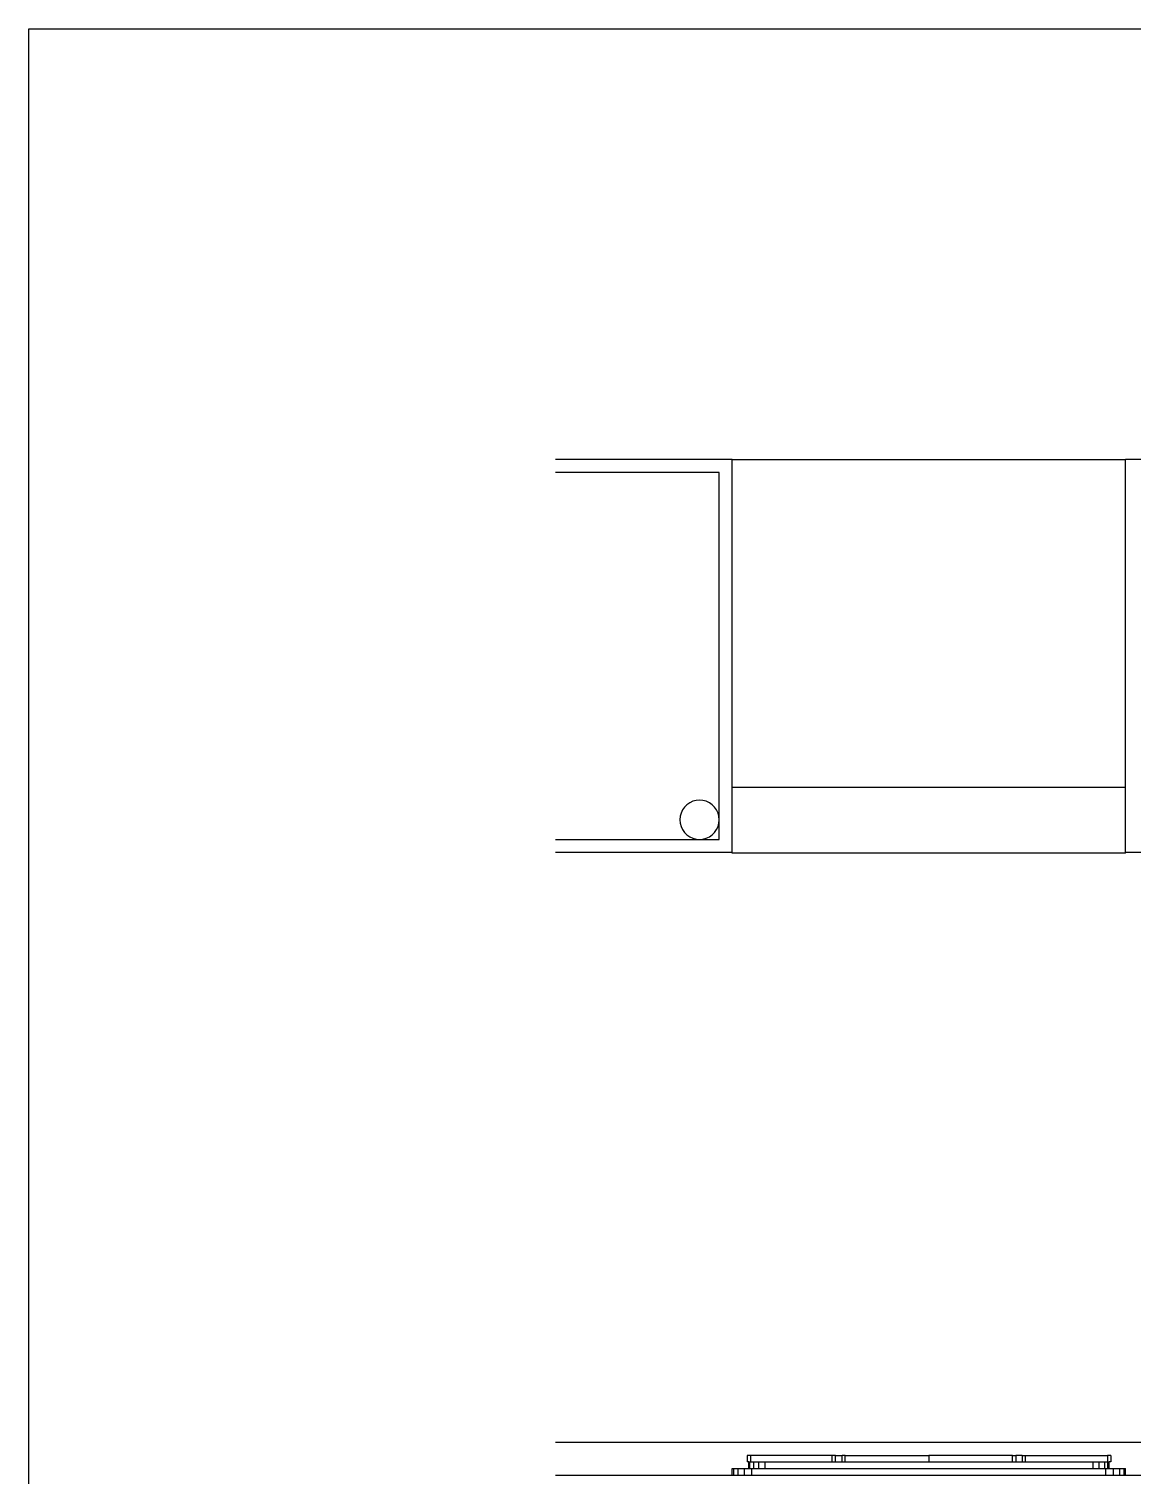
# Model space of a CAD drawing. Header units: millimetres. Extents: x 3103 to 179340, y -10977 to 70536.
# Drawn here: x 106492 to 108175, y 25133 to 27340 of the extents above; entities that cross this region are included whole.
import ezdxf

# ---------------------------------------------------------------- set-up
doc = ezdxf.new("R2010")
doc.units = ezdxf.units.MM
doc.header["$LTSCALE"] = 0.5
doc.set_wipeout_variables(frame=1)
doc.layers.add('MEBEL', color=1, linetype='Continuous')

msp = doc.modelspace()

# ---------------------------------------------------------------- wipeouts: each hides what was drawn before it
for points in [[(107565.3, 26082.4), (108165.3, 26082.4), (108165.3, 26182.4), (107565.3, 26182.4)], [(107520.5, 26103.8), (107515.3, 26103.4), (107545.3, 26103.4), (107545.3, 26133.4), (107544.9, 26128.2), (107543.5, 26123.1), (107541.3, 26118.4), (107538.3, 26114.1), (107534.6, 26110.4), (107530.3, 26107.4), (107525.6, 26105.2)], [(109387.8, 25183.4), (107295.3, 25183.4), (107295.3, 25133.4), (107565.3, 25133.4), (107565.3, 25143.4), (107590.3, 25143.4), (107590.3, 25153.4), (107587.7, 25153.4), (107587.7, 25163.4), (108142.9, 25163.4), (108142.9, 25153.4), (108140.3, 25153.4), (108140.3, 25143.4), (108165.3, 25143.4), (108165.3, 25133.4), (109385.3, 25133.4)]]:
    msp.add_wipeout(points).dxf.layer = 'MEBEL'

# ---------------------------------------------------------------- next in the draw order: linework, layer by layer
at = {"layer": 'MEBEL'}
for p, q in [((108615.3, 26083.4), (108165.3, 26083.4)), ((107295.3, 25183.4), (109387.8, 25183.4))]:
    msp.add_line(p, q, dxfattribs=at)

# ---------------------------------------------------------------- next in the draw order: wipeouts: each hides what was drawn before it
for points in [[(107295.3, 26103.4), (107515.3, 26103.4), (107510.1, 26103.8), (107505.1, 26105.2), (107500.3, 26107.4), (107496, 26110.4), (107492.3, 26114.1), (107489.3, 26118.4), (107487.1, 26123.1), (107485.8, 26128.2), (107485.3, 26133.4), (107485.8, 26138.6), (107487.1, 26143.6), (107489.3, 26148.4), (107492.3, 26152.6), (107496, 26156.3), (107500.3, 26159.3), (107505.1, 26161.6), (107510.1, 26162.9), (107515.3, 26163.4), (107520.5, 26162.9), (107525.6, 26161.6), (107530.3, 26159.3), (107534.6, 26156.3), (107538.3, 26152.6), (107541.3, 26148.4), (107543.5, 26143.6), (107544.9, 26138.6), (107545.3, 26133.4), (107545.3, 26663.4), (107295.3, 26663.4)], [(107732.8, 25153.4), (107737.7, 25153.4), (107737.7, 25163.4), (107732.8, 25163.4)], [(108007.8, 25163.4), (108007.8, 25153.4), (108012.7, 25153.4), (108012.7, 25163.4)], [(107565.3, 25133.4), (107567.6, 25133.4), (107567.6, 25143.4), (107565.3, 25143.4)], [(108163, 25133.4), (108165.3, 25133.4), (108165.3, 25143.4), (108163, 25143.4)]]:
    msp.add_wipeout(points).dxf.layer = 'MEBEL'

# ---------------------------------------------------------------- next in the draw order: wipeouts: each hides what was drawn before it
for points in [[(107545.3, 26103.4), (107295.3, 26103.4), (107295.3, 26083.4), (107565.3, 26083.4), (107565.3, 26683.4), (107295.3, 26683.4), (107295.3, 26663.4), (107545.3, 26663.4)], [(107717.9, 25163.4), (107717.9, 25153.4), (107722.8, 25153.4), (107722.8, 25163.4)], [(107992.9, 25153.4), (107997.8, 25153.4), (107997.8, 25163.4), (107992.9, 25163.4)], [(108137.7, 25153.4), (108137.7, 25163.4), (108012.7, 25163.4), (108012.7, 25153.4)], [(107567.6, 25133.4), (107574.1, 25133.4), (107574.1, 25143.4), (107567.6, 25143.4)], [(108156.5, 25133.4), (108163, 25133.4), (108163, 25143.4), (108156.5, 25143.4)]]:
    msp.add_wipeout(points).dxf.layer = 'MEBEL'

# ---------------------------------------------------------------- next in the draw order: linework, layer by layer
for p, q in [((107545.3, 26663.4), (107295.3, 26663.4)), ((107565.3, 26083.4), (107295.3, 26083.4)), ((108165.3, 26082.4), (107565.3, 26082.4))]:
    msp.add_line(p, q, dxfattribs=at)

# ---------------------------------------------------------------- next in the draw order: wipeouts: each hides what was drawn before it
for points in [[(108165.3, 26182.4), (108165.3, 26682.4), (107565.3, 26682.4), (107565.3, 26182.4)], [(107485.8, 26138.6), (107485.3, 26133.4), (107485.8, 26128.2), (107487.1, 26123.1), (107489.3, 26118.4), (107492.3, 26114.1), (107496, 26110.4), (107500.3, 26107.4), (107505.1, 26105.2), (107510.1, 26103.8), (107515.3, 26103.4), (107520.5, 26103.8), (107525.6, 26105.2), (107530.3, 26107.4), (107534.6, 26110.4), (107538.3, 26114.1), (107541.3, 26118.4), (107543.5, 26123.1), (107544.9, 26128.2), (107545.3, 26133.4), (107544.9, 26138.6), (107543.5, 26143.6), (107541.3, 26148.4), (107538.3, 26152.6), (107534.6, 26156.3), (107530.3, 26159.3), (107525.6, 26161.6), (107520.5, 26162.9), (107515.3, 26163.4), (107510.1, 26162.9), (107505.1, 26161.6), (107500.3, 26159.3), (107496, 26156.3), (107492.3, 26152.6), (107489.3, 26148.4), (107487.1, 26143.6)], [(107592.9, 25153.4), (107717.9, 25153.4), (107717.9, 25163.4), (107592.9, 25163.4)], [(107865.3, 25153.4), (107992.9, 25153.4), (107992.9, 25163.4), (107865.3, 25163.4)], [(108137.7, 25163.4), (108137.7, 25153.4), (108142.9, 25153.4), (108142.9, 25163.4)]]:
    msp.add_wipeout(points).dxf.layer = 'MEBEL'

# ---------------------------------------------------------------- next in the draw order: linework, layer by layer
for p, q in [((107295.3, 26683.4), (107565.3, 26683.4)), ((107565.3, 26683.4), (107565.3, 26682.4)), ((107565.3, 26182.4), (107565.3, 26682.4)), ((108165.3, 26682.4), (107565.3, 26682.4)), ((108165.3, 26682.4), (108165.3, 26683.4)), ((108165.3, 26683.4), (108615.3, 26683.4)), ((108165.3, 26182.4), (108165.3, 26682.4)), ((107545.3, 26103.4), (107545.3, 26663.4)), ((107565.3, 26082.4), (107565.3, 26182.4)), ((108165.3, 26182.4), (107565.3, 26182.4)), ((108165.3, 26082.4), (108165.3, 26182.4)), ((107492.3, 26152.6), (107489.3, 26148.4)), ((107496, 26156.3), (107492.3, 26152.6)), ((107500.3, 26159.3), (107496, 26156.3)), ((107505.1, 26161.6), (107500.3, 26159.3)), ((107510.1, 26162.9), (107505.1, 26161.6)), ((107515.3, 26163.4), (107510.1, 26162.9)), ((107520.5, 26162.9), (107515.3, 26163.4)), ((107525.6, 26161.6), (107520.5, 26162.9)), ((107530.3, 26159.3), (107525.6, 26161.6)), ((107534.6, 26156.3), (107530.3, 26159.3)), ((107538.3, 26152.6), (107534.6, 26156.3)), ((107541.3, 26148.4), (107538.3, 26152.6)), ((107485.8, 26138.6), (107485.3, 26133.4)), ((107485.3, 26133.4), (107485.8, 26128.2)), ((107487.1, 26143.6), (107485.8, 26138.6)), ((107489.3, 26148.4), (107487.1, 26143.6)), ((107543.5, 26143.6), (107541.3, 26148.4)), ((107544.9, 26138.6), (107543.5, 26143.6)), ((107545.3, 26133.4), (107544.9, 26138.6)), ((107544.9, 26128.2), (107545.3, 26133.4)), ((107485.8, 26128.2), (107487.1, 26123.1)), ((107487.1, 26123.1), (107489.3, 26118.4)), ((107489.3, 26118.4), (107492.3, 26114.1)), ((107492.3, 26114.1), (107496, 26110.4)), ((107496, 26110.4), (107500.3, 26107.4)), ((107500.3, 26107.4), (107505.1, 26105.2)), ((107525.6, 26105.2), (107530.3, 26107.4)), ((107530.3, 26107.4), (107534.6, 26110.4)), ((107534.6, 26110.4), (107538.3, 26114.1)), ((107538.3, 26114.1), (107541.3, 26118.4)), ((107541.3, 26118.4), (107543.5, 26123.1)), ((107543.5, 26123.1), (107544.9, 26128.2)), ((107295.3, 26103.4), (107545.3, 26103.4)), ((107505.1, 26105.2), (107510.1, 26103.8)), ((107510.1, 26103.8), (107515.3, 26103.4)), ((107515.3, 26103.4), (107520.5, 26103.8)), ((107520.5, 26103.8), (107525.6, 26105.2))]:
    msp.add_line(p, q, dxfattribs=at)

# ---------------------------------------------------------------- next in the draw order: wipeouts: each hides what was drawn before it
for points in [[(107587.7, 25163.4), (107587.7, 25153.4), (107592.9, 25153.4), (107592.9, 25163.4)], [(107865.3, 25153.4), (107865.3, 25163.4), (107737.7, 25163.4), (107737.7, 25153.4)], [(107997.8, 25163.4), (107997.8, 25153.4), (108007.8, 25153.4), (108007.8, 25163.4)], [(108138.4, 25153.4), (108138.4, 25143.4), (108140.3, 25143.4), (108140.3, 25153.4)]]:
    msp.add_wipeout(points).dxf.layer = 'MEBEL'

# ---------------------------------------------------------------- next in the draw order: wipeouts: each hides what was drawn before it
for points in [[(107732.8, 25153.4), (107732.8, 25163.4), (107722.8, 25163.4), (107722.8, 25153.4)], [(107590.3, 25153.4), (107590.3, 25143.4), (107592.2, 25143.4), (107592.2, 25153.4)], [(108133, 25143.4), (108135.3, 25143.4), (108138.4, 25143.4), (108138.4, 25153.4), (108133, 25153.4)]]:
    msp.add_wipeout(points).dxf.layer = 'MEBEL'

# ---------------------------------------------------------------- next in the draw order: wipeouts: each hides what was drawn before it
for points in [[(107592.2, 25143.4), (107595.3, 25143.4), (107597.6, 25143.4), (107597.6, 25153.4), (107592.2, 25153.4)], [(108124.9, 25153.4), (108124.9, 25143.4), (108133, 25143.4), (108133, 25153.4)], [(108146.8, 25133.4), (108156.5, 25133.4), (108156.5, 25143.4), (108146.8, 25143.4)]]:
    msp.add_wipeout(points).dxf.layer = 'MEBEL'

# ---------------------------------------------------------------- next in the draw order: linework, layer by layer
for p, q in [((108142.9, 25163.4), (108137.7, 25163.4)), ((108163, 25143.4), (108165.3, 25143.4)), ((108163, 25133.4), (108163, 25143.4)), ((108165.3, 25133.4), (108165.3, 25143.4))]:
    msp.add_line(p, q, dxfattribs=at)

# ---------------------------------------------------------------- next in the draw order: wipeouts: each hides what was drawn before it
for points in [[(107574.1, 25133.4), (107583.8, 25133.4), (107583.8, 25143.4), (107574.1, 25143.4)], [(107597.6, 25153.4), (107597.6, 25143.4), (107605.7, 25143.4), (107605.7, 25153.4)], [(108115.3, 25153.4), (108115.3, 25143.4), (108124.9, 25143.4), (108124.9, 25153.4)]]:
    msp.add_wipeout(points).dxf.layer = 'MEBEL'

# ---------------------------------------------------------------- next in the draw order: linework, layer by layer
for p, q in [((107592.9, 25163.4), (107587.7, 25163.4)), ((107565.3, 25143.4), (107567.6, 25143.4)), ((107565.3, 25133.4), (107565.3, 25143.4)), ((107567.6, 25133.4), (107567.6, 25143.4))]:
    msp.add_line(p, q, dxfattribs=at)

# ---------------------------------------------------------------- next in the draw order: wipeouts: each hides what was drawn before it
for points in [[(107605.7, 25153.4), (107605.7, 25143.4), (107615.3, 25143.4), (107615.3, 25153.4)], [(108135.3, 25133.4), (108146.8, 25133.4), (108146.8, 25143.4), (108135.3, 25143.4)]]:
    msp.add_wipeout(points).dxf.layer = 'MEBEL'

# ---------------------------------------------------------------- next in the draw order: linework, layer by layer
for p, q in [((108146.8, 25143.4), (108156.5, 25143.4)), ((108146.8, 25133.4), (108146.8, 25143.4)), ((108156.5, 25143.4), (108163, 25143.4)), ((108156.5, 25133.4), (108156.5, 25143.4))]:
    msp.add_line(p, q, dxfattribs=at)

# ---------------------------------------------------------------- next in the draw order: wipeouts: each hides what was drawn before it
for points in [[(107583.8, 25133.4), (107595.3, 25133.4), (107595.3, 25143.4), (107583.8, 25143.4)], [(107615.3, 25153.4), (107615.3, 25143.4), (108115.3, 25143.4), (108115.3, 25153.4)]]:
    msp.add_wipeout(points).dxf.layer = 'MEBEL'

# ---------------------------------------------------------------- next in the draw order: linework, layer by layer
for p, q in [((107717.9, 25163.4), (107592.9, 25163.4)), ((107722.8, 25163.4), (107717.9, 25163.4)), ((107722.8, 25163.4), (107732.8, 25163.4)), ((107737.7, 25163.4), (107732.8, 25163.4)), ((107737.7, 25163.4), (107865.3, 25163.4)), ((107992.9, 25163.4), (107865.3, 25163.4)), ((107992.9, 25163.4), (107997.8, 25163.4)), ((108007.8, 25163.4), (107997.8, 25163.4)), ((108007.8, 25163.4), (108012.7, 25163.4)), ((108012.7, 25163.4), (108137.7, 25163.4)), ((107567.6, 25143.4), (107574.1, 25143.4)), ((107574.1, 25143.4), (107583.8, 25143.4)), ((107574.1, 25133.4), (107574.1, 25143.4)), ((107583.8, 25133.4), (107583.8, 25143.4))]:
    msp.add_line(p, q, dxfattribs=at)

# ---------------------------------------------------------------- next in the draw order: wipeouts: each hides what was drawn before it
msp.add_wipeout([(107595.3, 25133.4), (108135.3, 25133.4), (108135.3, 25143.4), (107595.3, 25143.4)]).dxf.layer = 'MEBEL'

# ---------------------------------------------------------------- next in the draw order: linework, layer by layer
for p, q in [((107587.7, 25163.4), (107587.7, 25153.4)), ((107592.9, 25163.4), (107592.9, 25153.4)), ((107717.9, 25153.4), (107717.9, 25163.4)), ((107722.8, 25153.4), (107722.8, 25163.4)), ((107732.8, 25153.4), (107732.8, 25163.4)), ((107737.7, 25153.4), (107737.7, 25163.4)), ((107865.3, 25163.4), (107865.3, 25153.4)), ((107992.9, 25153.4), (107992.9, 25163.4)), ((107997.8, 25163.4), (107997.8, 25153.4)), ((108007.8, 25163.4), (108007.8, 25153.4)), ((108012.7, 25153.4), (108012.7, 25163.4)), ((108137.7, 25163.4), (108137.7, 25153.4)), ((108142.9, 25163.4), (108142.9, 25153.4)), ((107583.8, 25143.4), (107595.3, 25143.4)), ((107590.3, 25153.4), (107587.7, 25153.4)), ((107590.3, 25143.4), (107590.3, 25153.4)), ((107590.3, 25153.4), (107592.2, 25153.4)), ((107592.2, 25143.4), (107592.2, 25153.4)), ((107592.2, 25153.4), (107597.6, 25153.4)), ((107595.3, 25143.4), (108135.3, 25143.4)), ((107595.3, 25133.4), (107595.3, 25143.4)), ((107597.6, 25153.4), (107605.7, 25153.4)), ((107597.6, 25153.4), (107597.6, 25143.4)), ((107605.7, 25143.4), (107605.7, 25153.4)), ((107605.7, 25153.4), (107615.3, 25153.4)), ((107615.3, 25143.4), (107615.3, 25153.4)), ((107615.3, 25153.4), (108115.3, 25153.4)), ((108115.3, 25153.4), (108124.9, 25153.4)), ((108115.3, 25153.4), (108115.3, 25143.4)), ((108124.9, 25143.4), (108124.9, 25153.4)), ((108124.9, 25153.4), (108133, 25153.4)), ((108133, 25153.4), (108138.4, 25153.4)), ((108133, 25153.4), (108133, 25143.4)), ((108135.3, 25143.4), (108146.8, 25143.4)), ((108135.3, 25133.4), (108135.3, 25143.4)), ((108138.4, 25143.4), (108138.4, 25153.4)), ((108138.4, 25153.4), (108140.3, 25153.4)), ((108140.3, 25143.4), (108140.3, 25153.4)), ((108142.9, 25153.4), (108140.3, 25153.4)), ((107295.3, 25133.4), (109965.3, 25133.4))]:
    msp.add_line(p, q, dxfattribs=at)
msp.add_lwpolyline([(106491.9, 27340.2), (130548.4, 27340.2), (130548.4, 13303.3), (106491.9, 13303.3)], close=True, dxfattribs=at)

doc.saveas('drawing.dxf')
